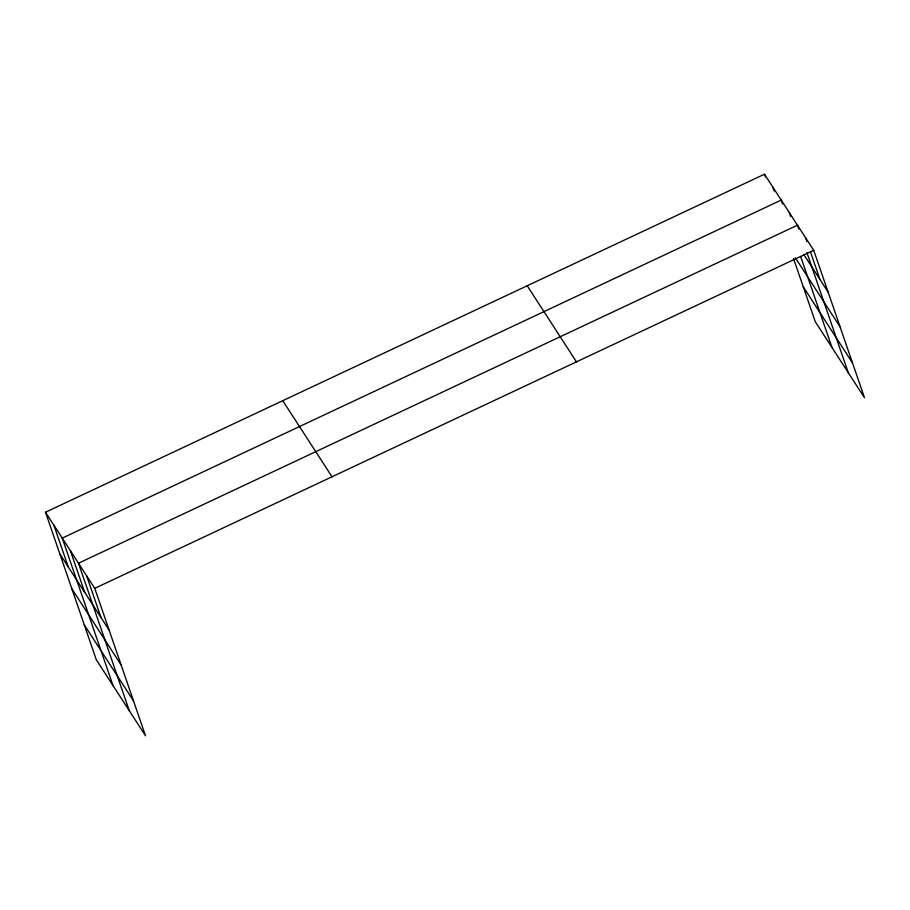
<?xml version="1.0" encoding="UTF-8"?>
<svg xmlns="http://www.w3.org/2000/svg" width="910" height="910" viewBox="0 0 910 910"><rect width="100%" height="100%" fill="white"/><g stroke="black" fill="none" stroke-linecap="round" stroke-linejoin="round"><path stroke-width="1.36" d="M45.5 512.239L94.742 588.338L145.52 735.792L96.278 659.693L45.5 512.239L764.48 174.208L813.722 250.307L864.5 397.761L815.258 321.662L793.52 258.542M94.742 588.338L813.722 250.307M803.723 254.39L828.1 292.064M795.431 257.894L840.112 326.94M803.246 286.786L852.488 362.885M527.22 285.751L576.462 361.861M282.76 400.684L332.013 476.783M59.878 553.985L109.12 630.095M71.89 588.872L121.132 664.971M84.266 624.806L133.508 700.916M805.6 237.749L806.954 241.662M810.548 252.104L819.978 279.506M798.821 229.104L797.479 225.191L78.499 563.222L129.266 710.676M806.908 252.593L848.245 372.656M789.345 212.633L790.699 216.557M782.566 203.999L781.224 200.075L62.244 538.106L113.022 685.571M800.686 256.597L832.002 347.54M772.852 187.142L774.194 191.054M764.48 174.208L765.378 176.813M86.621 575.78L100.999 617.537M70.366 550.664L84.744 592.421M53.872 525.172L68.25 566.93"/></g></svg>
